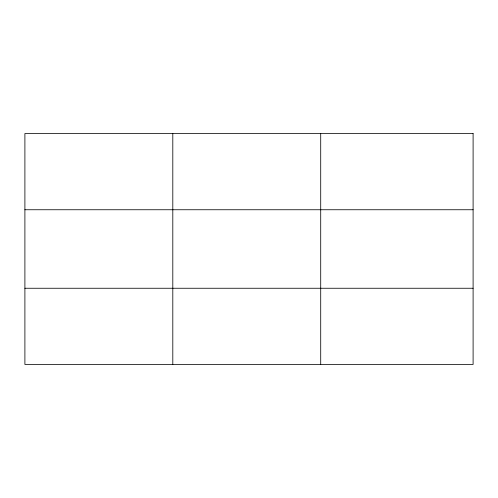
<?xml version="1.0" encoding="UTF-8"?>
<svg xmlns="http://www.w3.org/2000/svg" width="498" height="498" viewBox="0 0 498 498"><rect width="100%" height="100%" fill="white"/><g stroke="black" fill="none" stroke-linecap="round" stroke-linejoin="round"><path stroke-width="0.75" d="M172.806 133.551L172.806 364.449M320.712 133.551L320.712 364.449M24.9 209.745L473.1 209.745M24.9 288.255L473.1 288.255M473.1 133.551L473.1 364.449L24.9 364.449L24.9 133.551L473.1 133.551"/></g></svg>
